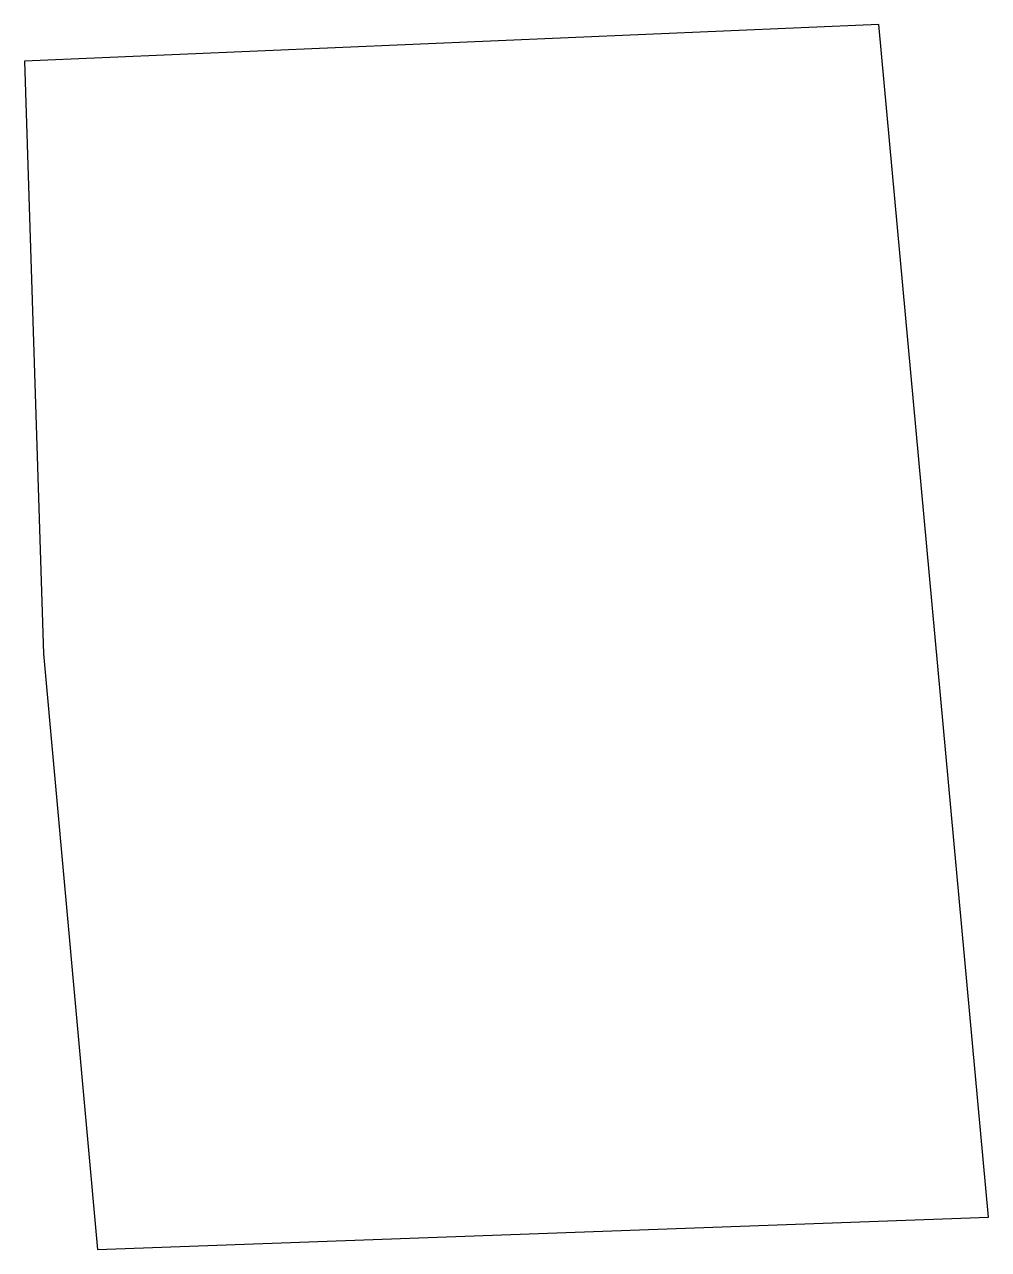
# Model space of a CAD drawing. Header units: millimetres. Extents: x 613092.4 to 613109.9, y 1318232.4 to 1318254.6.
import ezdxf

# ---------------------------------------------------------------- set-up
doc = ezdxf.new("R2010")
doc.units = ezdxf.units.MM
doc.layers.add('CVL_CUADCON_TIT', color=1, linetype='Continuous')

msp = doc.modelspace()

# ---------------------------------------------------------------- linework, layer by layer
at = {"layer": 'CVL_CUADCON_TIT', "color": 0, "ltscale": 0.5, "flags": 128}
msp.add_lwpolyline([(613093.755, 1318232.416), (613109.85, 1318232.999), (613107.87, 1318254.556), (613092.439, 1318253.895), (613092.784, 1318243.183)], close=True, dxfattribs=at)

doc.saveas('drawing.dxf')
